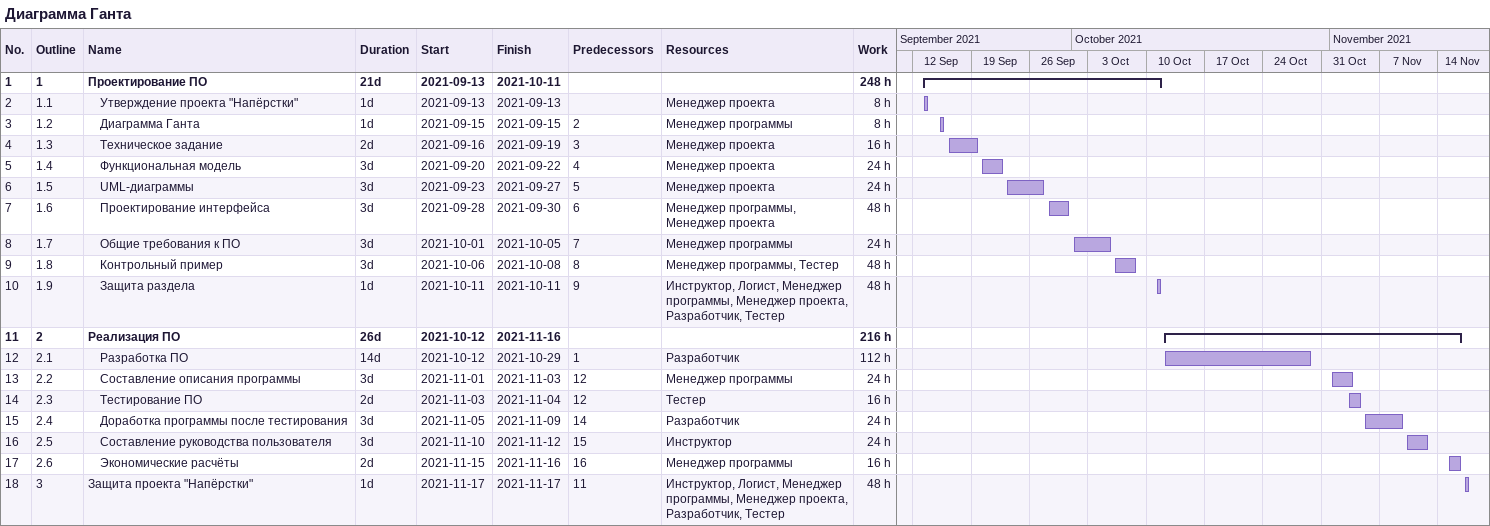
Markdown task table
Диаграмма Ганта

| ID | WBS | Task | Duration | Start | Finish | Predecessors | Resources | Work (h) |
|---|---|---|---|---|---|---|---|---|
| 1 | 1 | **Проектирование ПО** | 21d | 2021-09-13 | 2021-10-11 |  |  | 248 |
| 2 | 1.1 | Утверждение проекта "Напёрстки" | 1d | 2021-09-13 | 2021-09-13 |  | Менеджер проекта | 8 |
| 3 | 1.2 | Диаграмма Ганта | 1d | 2021-09-15 | 2021-09-15 | 2 | Менеджер программы | 8 |
| 4 | 1.3 | Техническое задание | 2d | 2021-09-16 | 2021-09-19 | 3 | Менеджер проекта | 16 |
| 5 | 1.4 | Функциональная модель | 3d | 2021-09-20 | 2021-09-22 | 4 | Менеджер проекта | 24 |
| 6 | 1.5 | UML-диаграммы | 3d | 2021-09-23 | 2021-09-27 | 5 | Менеджер проекта | 24 |
| 7 | 1.6 | Проектирование интерфейса | 3d | 2021-09-28 | 2021-09-30 | 6 | Менеджер программы, Менеджер проекта | 48 |
| 8 | 1.7 | Общие требования к ПО | 3d | 2021-10-01 | 2021-10-05 | 7 | Менеджер программы | 24 |
| 9 | 1.8 | Контрольный пример | 3d | 2021-10-06 | 2021-10-08 | 8 | Менеджер программы, Тестер | 48 |
| 10 | 1.9 | Защита раздела | 1d | 2021-10-11 | 2021-10-11 | 9 | Инструктор, Логист, Менеджер программы, Менеджер проекта, Разработчик, Тестер | 48 |
| 11 | 2 | **Реализация ПО** | 26d | 2021-10-12 | 2021-11-16 |  |  | 216 |
| 12 | 2.1 | Разработка ПО | 14d | 2021-10-12 | 2021-10-29 | 1 | Разработчик | 112 |
| 13 | 2.2 | Составление описания программы | 3d | 2021-11-01 | 2021-11-03 | 12 | Менеджер программы | 24 |
| 14 | 2.3 | Тестирование ПО | 2d | 2021-11-03 | 2021-11-04 | 12 | Тестер | 16 |
| 15 | 2.4 | Доработка программы после тестирования | 3d | 2021-11-05 | 2021-11-09 | 14 | Разработчик | 24 |
| 16 | 2.5 | Составление руководства пользователя | 3d | 2021-11-10 | 2021-11-12 | 15 | Инструктор | 24 |
| 17 | 2.6 | Экономические расчёты | 2d | 2021-11-15 | 2021-11-16 | 16 | Менеджер программы | 16 |
| 18 | 3 | Защита проекта "Напёрстки" | 1d | 2021-11-17 | 2021-11-17 | 11 | Инструктор, Логист, Менеджер программы, Менеджер проекта, Разработчик, Тестер | 48 |
